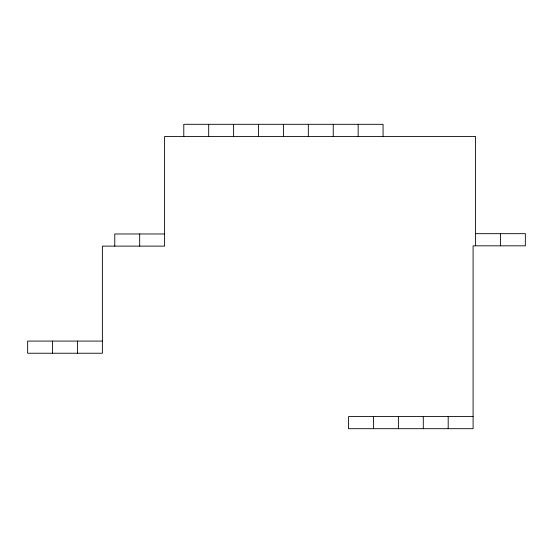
<?xml version="1.0" encoding="UTF-8"?>
<svg xmlns="http://www.w3.org/2000/svg" width="553" height="553" viewBox="0 0 553 553"><rect width="100%" height="100%" fill="white"/><g stroke="black" fill="none" stroke-linecap="round" stroke-linejoin="round"><path stroke-width="0.83" d="M475.532 233.67L525.35 233.67L525.35 245.822L473.098 245.822L473.098 428.693L348.556 428.693L348.556 416.54L473.098 416.54M164.594 233.974L114.775 233.974L114.775 246.12M102.381 341.083L27.65 341.083L27.65 353.236L102.381 353.236L102.381 246.12L164.594 246.12L164.594 136.46L475.532 136.46L475.532 245.822M500.437 233.67L500.437 245.822M448.193 416.54L448.193 428.693M423.28 416.54L423.28 428.693M398.374 416.54L398.374 428.693M383.063 136.46L383.063 124.307L183.79 124.307L183.79 136.46M373.462 416.54L373.462 428.693M358.157 124.307L358.157 136.46M333.245 124.307L333.245 136.46M308.332 124.307L308.332 136.46M283.426 124.307L283.426 136.46M258.514 124.307L258.514 136.46M233.608 124.307L233.608 136.46M208.695 124.307L208.695 136.46M139.681 233.974L139.681 246.12M77.468 341.083L77.468 353.236M52.563 341.083L52.563 353.236"/></g></svg>
